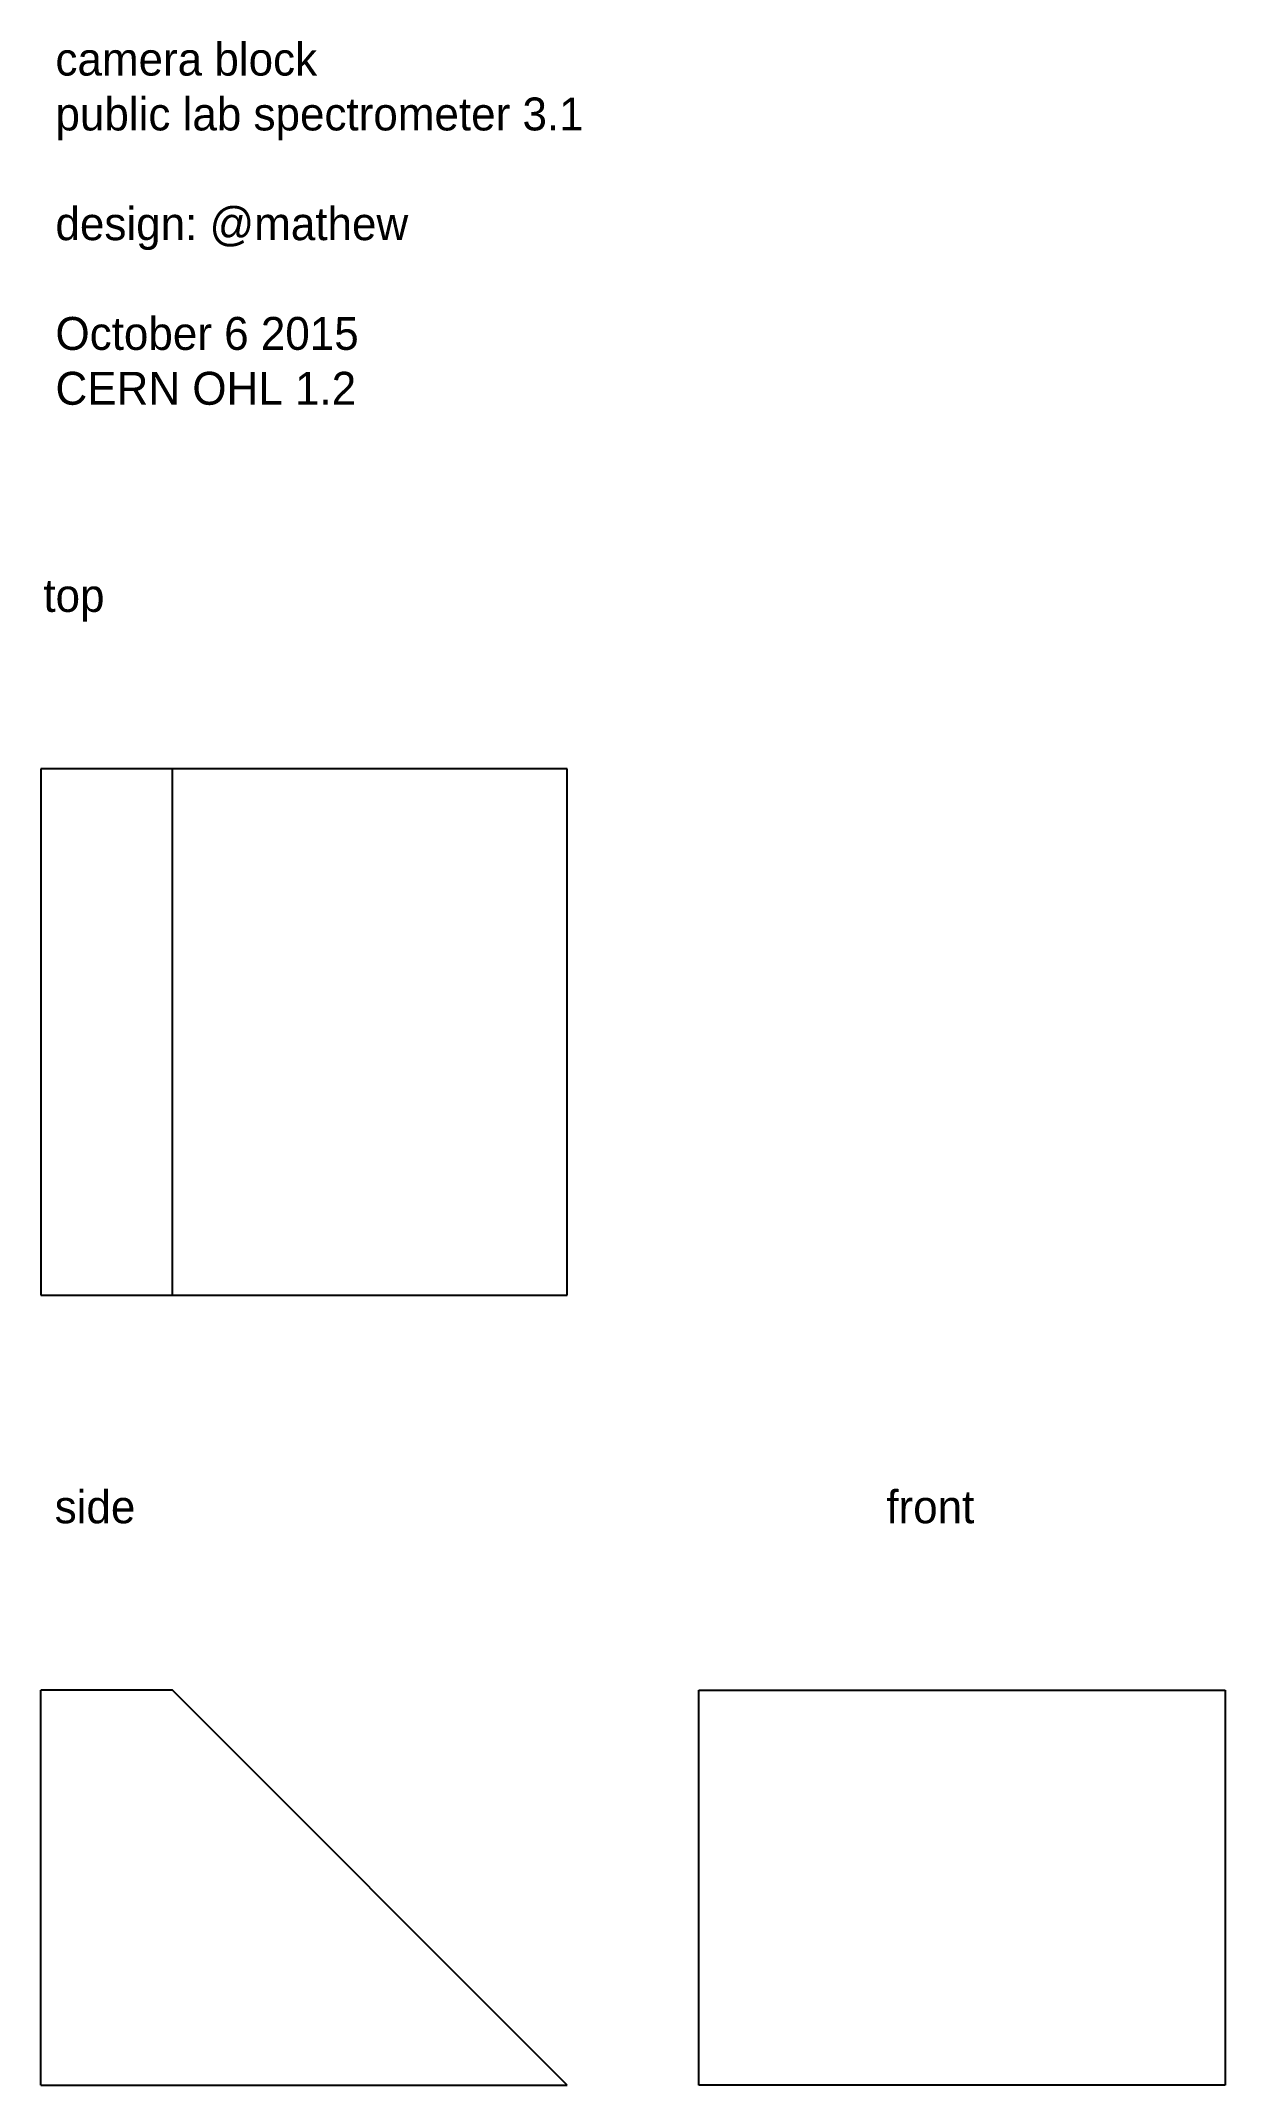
# Model space of a CAD drawing. Header units: millimetres. Extents: x 0 to 90, y 0 to 155.
import ezdxf

# ---------------------------------------------------------------- set-up
doc = ezdxf.new("R2010")
doc.units = ezdxf.units.MM
for name, color, linetype, lineweight, true_color in [('front', 7, 'Continuous', 25, 0x000000), ('labels', 252, 'Continuous', 25, 0xa0a0a4), ('side', 7, 'Continuous', 25, 0x000000), ('top', 7, 'Continuous', 25, 0x000000)]:
    doc.layers.add(name, color=color, linetype=linetype, lineweight=lineweight, true_color=true_color)
doc.styles.add('textstyle0', font='')
doc.styles.add('textstyle1', font='')
doc.styles.add('textstyle2', font='')
doc.styles.add('textstyle3', font='')
doc.styles.get('textstyle0').set_extended_font_data('Junction')
doc.styles.get('textstyle1').set_extended_font_data('Junction')
doc.styles.get('textstyle2').set_extended_font_data('Junction')
doc.styles.get('textstyle3').set_extended_font_data('Junction')

msp = doc.modelspace()

# ---------------------------------------------------------------- linework, layer by layer
at = {"layer": 'front'}
for p, q in [((50, 0), (50, 30)), ((50, 30), (90, 30)), ((90, 30), (90, 0)), ((90, 0), (50, 0))]:
    msp.add_line(p, q, dxfattribs=at)
at = {"layer": 'side'}
for p, q in [((0, 0), (0, 30)), ((10, 30), (0, 30)), ((40, 0), (10, 30)), ((0, 0), (40, 0))]:
    msp.add_line(p, q, dxfattribs=at)
at = {"layer": 'top'}
for p, q in [((40, 100), (0, 100)), ((0, 100), (0, 60)), ((10, 60), (10, 100)), ((40, 60), (40, 100)), ((0, 60), (40, 60))]:
    msp.add_line(p, q, dxfattribs=at)

# ---------------------------------------------------------------- texts
at = {"layer": 'labels', "char_height": 2.5, "attachment_point": 1}
for s, insert, style in [('camera block\\Ppublic lab spectrometer 3.1\\P\\Pdesign: @mathew\\P\\POctober 6 2015\\PCERN OHL 1.2', (1.11, 155.15), 'textstyle3'), ('top', (0.19, 114.41), 'textstyle2'), ('side', (1.05, 45.18), 'textstyle1'), ('front', (64.25, 45.18), 'textstyle0')]:
    msp.add_mtext(s, dxfattribs=dict(at, insert=insert, style=style))

doc.saveas('drawing.dxf')
